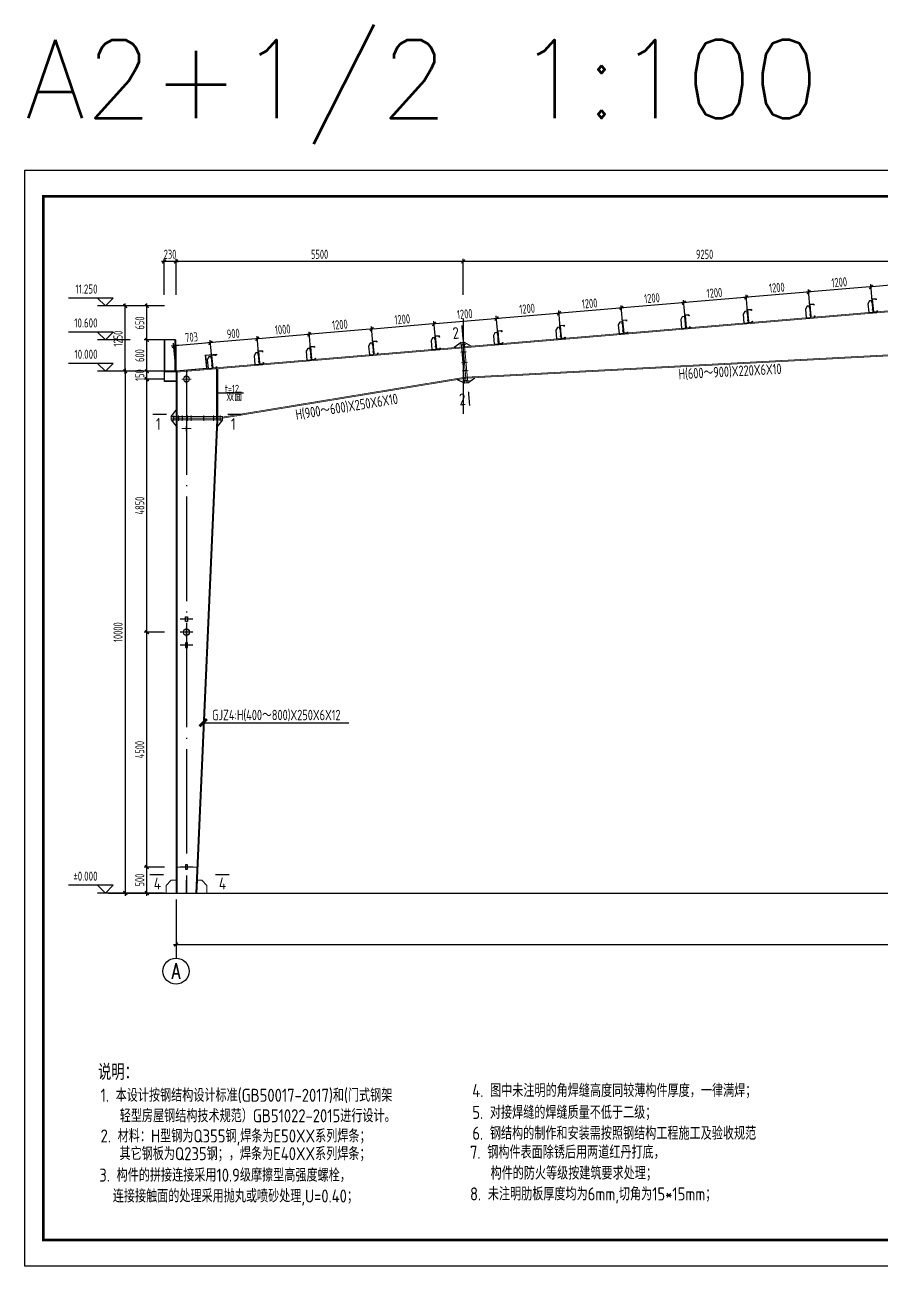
# Model space of a CAD drawing. Extents: x -3102990 to -851544, y -5293060 to -2540151.
# Drawn here: x -1037178 to -1004372, y -2672902 to -2625331 of the extents above; entities that cross this region are included whole.
import ezdxf
from ezdxf.enums import TextEntityAlignment as Align

# ---------------------------------------------------------------- set-up
doc = ezdxf.new("R2010")
doc.units = 0
doc.header["$LTSCALE"] = 1000
doc.header["$PDMODE"] = 1
doc.linetypes.add('DOTE', pattern=[2.42, 2, -0.2, 0.02, -0.2])
doc.layers.get('0').update_dxf_attribs({"linetype": 'CONTINUOUS'})
doc.layers.get('Defpoints').update_dxf_attribs({"linetype": 'CONTINUOUS'})
for name, color, linetype in [('10', 7, 'CONTINUOUS'), ('AXIS', 253, 'DOTE'), ('BEAM_CON', 4, 'CONTINUOUS'), ('COLU', 7, 'CONTINUOUS'), ('DIM', 3, 'CONTINUOUS'), ('NUM', 7, 'CONTINUOUS'), ('PUB_TITLE', 4, 'CONTINUOUS'), ('REIN', 1, 'CONTINUOUS'), ('TEXT', 7, 'CONTINUOUS'), ('THIN', 7, 'CONTINUOUS'), ('柱子', 3, 'CONTINUOUS'), ('檩托', 151, 'CONTINUOUS')]:
    doc.layers.add(name, color=color, linetype=linetype)
doc.layers.add('yichutu', color=7, linetype='CONTINUOUS', true_color=0xffffff, plot=False)
doc.styles.add('HZTXT', font='txt.shx', dxfattribs={"width": 0.7, "height": 300, "bigfont": 'hztxt.shx'})
doc.styles.add('SJQYTEXTSTYLE', font='GBXWXT.shx', dxfattribs={"bigfont": 'GBHZFS.shx'})
doc.styles.add('TSSD_Axis', font='Complex.shx', dxfattribs={"width": 0.7, "bigfont": 'hztxt.shx'})
doc.styles.add('TSSD_Dimension', font='tssdeng.shx', dxfattribs={"width": 0.7, "bigfont": 'Hztxt.shx'})
doc.styles.add('TSSD_Label', font='tssdeng.shx', dxfattribs={"width": 0.75, "bigfont": 'hztxt.shx'})
doc.styles.add('TSSD_Norm', font='Tssdeng.shx', dxfattribs={"width": 0.75, "bigfont": 'hztxt.shx'})
doc.styles.add('TSSD_Rein', font='Tssdeng.shx', dxfattribs={"width": 0.75, "bigfont": 'hztxt.shx'})
doc.dimstyles.new('SJQY_30_100', dxfattribs={"dimtxt": 350, "dimasz": 100, "dimexe": 250, "dimexo": 250, "dimgap": 100, "dimtad": 1, "dimdec": 0, "dimlfac": 0.3, "dimzin": 0, "dimdsep": 46, "dimtxsty": 'SJQYTEXTSTYLE', "dimblk": 'ARCHTICK', "dimcen": 0, "dimclrd": 256, "dimclre": 256, "dimclrt": 256, "dimadec": 0, "dimazin": 0, "dimtfac": 1, "dimtdec": 0, "dimtix": 1, "dimtmove": 2, "dimatfit": 1, "dimldrblk": 'ARCHTICK', "dimfxl": 1, "dimtvp": 1, "dimtolj": 1, "dimtzin": 0, "dimlwd": -1, "dimlwe": -1, "dimarcsym": 0})
doc.dimstyles.new('TSSD_50_100', dxfattribs={"dimtxt": 350, "dimasz": 100, "dimexe": 100, "dimexo": 250, "dimgap": 100, "dimtad": 1, "dimdec": 0, "dimlfac": 0.5, "dimzin": 0, "dimdsep": 46, "dimtxsty": 'TSSD_Dimension', "dimblk": 'ARCHTICK', "dimcen": 0, "dimdle": 100, "dimclrt": 7, "dimadec": 0, "dimazin": 0, "dimtfac": 1, "dimtdec": 0, "dimtix": 1, "dimtmove": 2, "dimatfit": 3, "dimfxl": 1, "dimtolj": 1, "dimtzin": 0, "dimarcsym": 0})

# ---------------------------------------------------------------- blocks, each defined once
blk = doc.blocks.new('_ArchTick')
at = {"color": 0, "const_width": 0.5}
blk.add_lwpolyline([(-0.71, -0.71), (0.71, 0.71)], dxfattribs=at)
blk = doc.blocks.new('*D774')
at = {"layer": 'Defpoints', "color": 0, "ltscale": 1.5}
for p in [(-1032501, -2657606), (-1031579, -2657606), (-1031579, -2658606)]:
    blk.add_point(p, dxfattribs=at)
at = {"layer": 'DIM', "color": 0, "lineweight": -2, "ltscale": 1.5}
for p, q in [((-1031829, -2657606), (-1032601, -2657606)), ((-1032501, -2658706), (-1032501, -2657506)), ((-1031829, -2658606), (-1032601, -2658606))]:
    blk.add_line(p, q, dxfattribs=at)
at = {"layer": 'DIM', "color": 0, "lineweight": -2, "ltscale": 1.5, "xscale": 100, "yscale": 100, "zscale": 100}
for p, rotation in [((-1032501, -2657606), 90), ((-1032501, -2658606), 270)]:
    blk.add_blockref('_ArchTick', p, dxfattribs=dict(at, rotation=rotation))
at = {"layer": 'DIM', "color": 7, "ltscale": 1.5, "insert": (-1032776, -2658106), "char_height": 350, "attachment_point": 5, "rotation": 90, "style": 'TSSD_Dimension'}
blk.add_mtext('\\A1;500', dxfattribs=at)
blk = doc.blocks.new('*D775')
at = {"layer": 'Defpoints', "color": 0, "ltscale": 1.5}
for p in [(-1032039, -2638606), (-1033333, -2658606), (-1032039, -2658606)]:
    blk.add_point(p, dxfattribs=at)
at = {"layer": 'DIM', "color": 0, "lineweight": -2, "ltscale": 1.5}
for p, q in [((-1032289, -2638606), (-1033433, -2638606)), ((-1033333, -2638506), (-1033333, -2658706)), ((-1032289, -2658606), (-1033433, -2658606))]:
    blk.add_line(p, q, dxfattribs=at)
at = {"layer": 'DIM', "color": 0, "lineweight": -2, "ltscale": 1.5, "xscale": 100, "yscale": 100, "zscale": 100}
for p, rotation in [((-1033333, -2638606), 90), ((-1033333, -2658606), 270)]:
    blk.add_blockref('_ArchTick', p, dxfattribs=dict(at, rotation=rotation))
at = {"layer": 'DIM', "color": 7, "ltscale": 1.5, "insert": (-1033608, -2648606), "char_height": 350, "attachment_point": 5, "rotation": 90, "style": 'TSSD_Dimension'}
blk.add_mtext('\\A1;10000', dxfattribs=at)
blk = doc.blocks.new('*D776')
at = {"layer": 'Defpoints', "color": 0, "ltscale": 1.5}
for p in [(-1031386, -2658606), (-972386, -2658606), (-972386, -2660576)]:
    blk.add_point(p, dxfattribs=at)
at = {"layer": 'DIM', "color": 0, "lineweight": -2, "ltscale": 1.5}
for p, q in [((-1031386, -2658856), (-1031386, -2660676)), ((-972386, -2658856), (-972386, -2660676)), ((-1031486, -2660576), (-972286, -2660576))]:
    blk.add_line(p, q, dxfattribs=at)
at = {"layer": 'DIM', "color": 0, "lineweight": -2, "ltscale": 1.5, "xscale": 100, "yscale": 100, "zscale": 100, "rotation": 180}
blk.add_blockref('_ArchTick', (-1031386, -2660576), dxfattribs=at)
at = {"layer": 'DIM', "color": 0, "lineweight": -2, "ltscale": 1.5, "xscale": 100, "yscale": 100, "zscale": 100}
blk.add_blockref('_ArchTick', (-972386, -2660576), dxfattribs=at)
at = {"layer": 'DIM', "color": 7, "ltscale": 1.5, "insert": (-1001886, -2660301), "char_height": 350, "attachment_point": 5, "style": 'TSSD_Dimension'}
blk.add_mtext('\\A1;29500', dxfattribs=at)
blk = doc.blocks.new('A$C28752233')
at = {"layer": '檩托'}
for p, q in [((-151, 23), (-219, -78)), ((-60, 23), (-151, 23)), ((-60, 83), (-60, 23)), ((-46, 83), (-60, 83)), ((-60, 23), (-60, -417)), ((-46, 83), (111, 83)), ((-46, -417), (-46, 83)), ((-46, -417), (-46, 83)), ((-40, 78), (-40, -411)), ((106, 78), (-40, 78)), ((106, 38), (106, 78)), ((111, 38), (106, 38)), ((111, 83), (111, 38)), ((-219, -78), (-219, -417)), ((-219, -417), (-46, -417)), ((-87, -18), (-12, -18)), ((-87, -316), (-12, -316)), ((111, -417), (-46, -417)), ((-40, -411), (106, -411)), ((106, -372), (111, -372)), ((106, -411), (106, -372)), ((111, -372), (111, -417))]:
    blk.add_line(p, q, dxfattribs=at)
at = {"layer": '檩托', "const_width": 20, "elevation": 793}
blk.add_lwpolyline([(-60, -18), (-40, -18)], dxfattribs=at)
at = {"layer": '檩托', "const_width": 20}
blk.add_lwpolyline([(-60, -316), (-40, -316)], dxfattribs=at)
blk = doc.blocks.new('*D778')
at = {"layer": 'Defpoints', "color": 0, "ltscale": 1.5}
for p in [(-1004759, -2635371), (-1004676, -2636342), (-1002285, -2636139)]:
    blk.add_point(p, dxfattribs=at)
at = {"layer": 'DIM', "color": 0, "lineweight": -2, "ltscale": 1.5}
for p, q in [((-1002268, -2635160), (-1004858, -2635380)), ((-1004698, -2636093), (-1004767, -2635271)), ((-1002306, -2635890), (-1002376, -2635069))]:
    blk.add_line(p, q, dxfattribs=at)
at = {"layer": 'DIM', "color": 0, "lineweight": -2, "ltscale": 1.5, "xscale": 100, "yscale": 100, "zscale": 100}
for p, rotation in [((-1004759, -2635371), 184.8440003751315), ((-1002367, -2635168), 4.844000375131525)]:
    blk.add_blockref('_ArchTick', p, dxfattribs=dict(at, rotation=rotation))
at = {"layer": 'DIM', "color": 7, "ltscale": 1.5, "insert": (-1003586, -2634996), "char_height": 350, "attachment_point": 5, "rotation": 4.844, "style": 'TSSD_Dimension'}
blk.add_mtext('\\A1;1200', dxfattribs=at)
blk = doc.blocks.new('*D779')
at = {"layer": 'Defpoints', "color": 0, "ltscale": 1.5}
for p in [(-1007150, -2635574), (-1004676, -2636342), (-1007068, -2636545)]:
    blk.add_point(p, dxfattribs=at)
at = {"layer": 'DIM', "color": 0, "lineweight": -2, "ltscale": 1.5}
for p, q in [((-1004659, -2635363), (-1007250, -2635582)), ((-1004698, -2636093), (-1004767, -2635271)), ((-1007089, -2636296), (-1007159, -2635474))]:
    blk.add_line(p, q, dxfattribs=at)
at = {"layer": 'DIM', "color": 0, "lineweight": -2, "ltscale": 1.5, "xscale": 100, "yscale": 100, "zscale": 100}
for p, rotation in [((-1004759, -2635371), 4.844000375131525), ((-1007150, -2635574), 184.8440003751315)]:
    blk.add_blockref('_ArchTick', p, dxfattribs=dict(at, rotation=rotation))
at = {"layer": 'DIM', "color": 7, "ltscale": 1.5, "insert": (-1005978, -2635198), "char_height": 350, "attachment_point": 5, "rotation": 4.844, "style": 'TSSD_Dimension'}
blk.add_mtext('\\A1;1200', dxfattribs=at)
blk = doc.blocks.new('*D780')
at = {"layer": 'Defpoints', "color": 0, "ltscale": 1.5}
for p in [(-1009542, -2635776), (-1009459, -2636747), (-1007068, -2636545)]:
    blk.add_point(p, dxfattribs=at)
at = {"layer": 'DIM', "color": 0, "lineweight": -2, "ltscale": 1.5}
for p, q in [((-1007050, -2635565), (-1009641, -2635785)), ((-1009480, -2636498), (-1009550, -2635677)), ((-1007089, -2636296), (-1007159, -2635474))]:
    blk.add_line(p, q, dxfattribs=at)
at = {"layer": 'DIM', "color": 0, "lineweight": -2, "ltscale": 1.5, "xscale": 100, "yscale": 100, "zscale": 100}
for p, rotation in [((-1009542, -2635776), 184.8440003751315), ((-1007150, -2635574), 4.844000375131525)]:
    blk.add_blockref('_ArchTick', p, dxfattribs=dict(at, rotation=rotation))
at = {"layer": 'DIM', "color": 7, "ltscale": 1.5, "insert": (-1008369, -2635401), "char_height": 350, "attachment_point": 5, "rotation": 4.844, "style": 'TSSD_Dimension'}
blk.add_mtext('\\A1;1200', dxfattribs=at)
blk = doc.blocks.new('*D781')
at = {"layer": 'Defpoints', "color": 0, "ltscale": 1.5}
for p in [(-1011933, -2635979), (-1009459, -2636747), (-1011851, -2636950)]:
    blk.add_point(p, dxfattribs=at)
at = {"layer": 'DIM', "color": 0, "lineweight": -2, "ltscale": 1.5}
for p, q in [((-1009442, -2635768), (-1012033, -2635988)), ((-1011872, -2636701), (-1011941, -2635879)), ((-1009480, -2636498), (-1009550, -2635677))]:
    blk.add_line(p, q, dxfattribs=at)
at = {"layer": 'DIM', "color": 0, "lineweight": -2, "ltscale": 1.5, "xscale": 100, "yscale": 100, "zscale": 100}
for p, rotation in [((-1011933, -2635979), 184.8440003751315), ((-1009542, -2635776), 4.844000375131525)]:
    blk.add_blockref('_ArchTick', p, dxfattribs=dict(at, rotation=rotation))
at = {"layer": 'DIM', "color": 7, "ltscale": 1.5, "insert": (-1010760, -2635604), "char_height": 350, "attachment_point": 5, "rotation": 4.844, "style": 'TSSD_Dimension'}
blk.add_mtext('\\A1;1200', dxfattribs=at)
blk = doc.blocks.new('*D782')
at = {"layer": 'Defpoints', "color": 0, "ltscale": 1.5}
for p in [(-1014324, -2636182), (-1014242, -2637153), (-1011851, -2636950)]:
    blk.add_point(p, dxfattribs=at)
at = {"layer": 'DIM', "color": 0, "lineweight": -2, "ltscale": 1.5}
for p, q in [((-1011872, -2636701), (-1011941, -2635879)), ((-1011833, -2635971), (-1014424, -2636190)), ((-1014263, -2636904), (-1014333, -2636082))]:
    blk.add_line(p, q, dxfattribs=at)
at = {"layer": 'DIM', "color": 0, "lineweight": -2, "ltscale": 1.5, "xscale": 100, "yscale": 100, "zscale": 100}
for p, rotation in [((-1011933, -2635979), 4.844000375131525), ((-1014324, -2636182), 184.8440003751315)]:
    blk.add_blockref('_ArchTick', p, dxfattribs=dict(at, rotation=rotation))
at = {"layer": 'DIM', "color": 7, "ltscale": 1.5, "insert": (-1013152, -2635806), "char_height": 350, "attachment_point": 5, "rotation": 4.844, "style": 'TSSD_Dimension'}
blk.add_mtext('\\A1;1200', dxfattribs=at)
blk = doc.blocks.new('*D783')
at = {"layer": 'Defpoints', "color": 0, "ltscale": 1.5}
for p in [(-1016716, -2636384), (-1016634, -2637355), (-1014242, -2637153)]:
    blk.add_point(p, dxfattribs=at)
at = {"layer": 'DIM', "color": 0, "lineweight": -2, "ltscale": 1.5}
for p, q in [((-1014225, -2636173), (-1016815, -2636393)), ((-1016655, -2637106), (-1016724, -2636285)), ((-1014263, -2636904), (-1014333, -2636082))]:
    blk.add_line(p, q, dxfattribs=at)
at = {"layer": 'DIM', "color": 0, "lineweight": -2, "ltscale": 1.5, "xscale": 100, "yscale": 100, "zscale": 100}
for p, rotation in [((-1016716, -2636384), 184.8440003751315), ((-1014324, -2636182), 4.844000375131525)]:
    blk.add_blockref('_ArchTick', p, dxfattribs=dict(at, rotation=rotation))
at = {"layer": 'DIM', "color": 7, "ltscale": 1.5, "insert": (-1015543, -2636009), "char_height": 350, "attachment_point": 5, "rotation": 4.844, "style": 'TSSD_Dimension'}
blk.add_mtext('\\A1;1200', dxfattribs=at)
blk = doc.blocks.new('*D784')
at = {"layer": 'Defpoints', "color": 0, "ltscale": 1.5}
for p in [(-1019107, -2636587), (-1016634, -2637355), (-1019025, -2637558)]:
    blk.add_point(p, dxfattribs=at)
at = {"layer": 'DIM', "color": 0, "lineweight": -2, "ltscale": 1.5}
for p, q in [((-1016616, -2636376), (-1019207, -2636596)), ((-1016655, -2637106), (-1016724, -2636285)), ((-1019046, -2637309), (-1019116, -2636487))]:
    blk.add_line(p, q, dxfattribs=at)
at = {"layer": 'DIM', "color": 0, "lineweight": -2, "ltscale": 1.5, "xscale": 100, "yscale": 100, "zscale": 100}
for p, rotation in [((-1016716, -2636384), 4.844000375131525), ((-1019107, -2636587), 184.8440003751315)]:
    blk.add_blockref('_ArchTick', p, dxfattribs=dict(at, rotation=rotation))
at = {"layer": 'DIM', "color": 7, "ltscale": 1.5, "insert": (-1017935, -2636212), "char_height": 350, "attachment_point": 5, "rotation": 4.844, "style": 'TSSD_Dimension'}
blk.add_mtext('\\A1;1200', dxfattribs=at)
blk = doc.blocks.new('*D785')
at = {"layer": 'Defpoints', "color": 0, "ltscale": 1.5}
for p in [(-1021499, -2636790), (-1021416, -2637761), (-1019025, -2637558)]:
    blk.add_point(p, dxfattribs=at)
at = {"layer": 'DIM', "color": 0, "lineweight": -2, "ltscale": 1.5}
for p, q in [((-1019008, -2636579), (-1021598, -2636798)), ((-1021438, -2637512), (-1021507, -2636690)), ((-1019046, -2637309), (-1019116, -2636487))]:
    blk.add_line(p, q, dxfattribs=at)
at = {"layer": 'DIM', "color": 0, "lineweight": -2, "ltscale": 1.5, "xscale": 100, "yscale": 100, "zscale": 100}
for p, rotation in [((-1021499, -2636790), 184.8440003751315), ((-1019107, -2636587), 4.844000375131525)]:
    blk.add_blockref('_ArchTick', p, dxfattribs=dict(at, rotation=rotation))
at = {"layer": 'DIM', "color": 7, "ltscale": 1.5, "insert": (-1020326, -2636414), "char_height": 350, "attachment_point": 5, "rotation": 4.844, "style": 'TSSD_Dimension'}
blk.add_mtext('\\A1;1200', dxfattribs=at)
blk = doc.blocks.new('*D786')
at = {"layer": 'Defpoints', "color": 0, "ltscale": 1.5}
for p in [(-1023890, -2636992), (-1021416, -2637761), (-1023808, -2637963)]:
    blk.add_point(p, dxfattribs=at)
at = {"layer": 'DIM', "color": 0, "lineweight": -2, "ltscale": 1.5}
for p, q in [((-1021399, -2636781), (-1023990, -2637001)), ((-1021438, -2637512), (-1021507, -2636690)), ((-1023829, -2637714), (-1023899, -2636893))]:
    blk.add_line(p, q, dxfattribs=at)
at = {"layer": 'DIM', "color": 0, "lineweight": -2, "ltscale": 1.5, "xscale": 100, "yscale": 100, "zscale": 100}
for p, rotation in [((-1021499, -2636790), 4.844000375131525), ((-1023890, -2636992), 184.8440003751315)]:
    blk.add_blockref('_ArchTick', p, dxfattribs=dict(at, rotation=rotation))
at = {"layer": 'DIM', "color": 7, "ltscale": 1.5, "insert": (-1022718, -2636617), "char_height": 350, "attachment_point": 5, "rotation": 4.844, "style": 'TSSD_Dimension'}
blk.add_mtext('\\A1;1200', dxfattribs=at)
blk = doc.blocks.new('*D787')
at = {"layer": 'Defpoints', "color": 0, "ltscale": 1.5}
for p in [(-1026282, -2637195), (-1026199, -2638166), (-1023808, -2637963)]:
    blk.add_point(p, dxfattribs=at)
at = {"layer": 'DIM', "color": 0, "lineweight": -2, "ltscale": 1.5}
for p, q in [((-1023790, -2636984), (-1026381, -2637204)), ((-1026220, -2637917), (-1026290, -2637095)), ((-1023829, -2637714), (-1023899, -2636893))]:
    blk.add_line(p, q, dxfattribs=at)
at = {"layer": 'DIM', "color": 0, "lineweight": -2, "ltscale": 1.5, "xscale": 100, "yscale": 100, "zscale": 100}
for p, rotation in [((-1026282, -2637195), 184.8440003751315), ((-1023890, -2636992), 4.844000375131525)]:
    blk.add_blockref('_ArchTick', p, dxfattribs=dict(at, rotation=rotation))
at = {"layer": 'DIM', "color": 7, "ltscale": 1.5, "insert": (-1025109, -2636820), "char_height": 350, "attachment_point": 5, "rotation": 4.844, "style": 'TSSD_Dimension'}
blk.add_mtext('\\A1;1200', dxfattribs=at)
blk = doc.blocks.new('*D788')
at = {"layer": 'Defpoints', "color": 0, "ltscale": 1.5}
for p in [(-1020386, -2634399), (-1020386, -2635926), (-1001886, -2635926)]:
    blk.add_point(p, dxfattribs=at)
at = {"layer": 'DIM', "color": 0, "lineweight": -2, "ltscale": 1.5}
for p, q in [((-1001786, -2634399), (-1020486, -2634399)), ((-1020386, -2635676), (-1020386, -2634299)), ((-1001886, -2635676), (-1001886, -2634299))]:
    blk.add_line(p, q, dxfattribs=at)
at = {"layer": 'DIM', "color": 0, "lineweight": -2, "ltscale": 1.5, "xscale": 100, "yscale": 100, "zscale": 100, "rotation": 180}
blk.add_blockref('_ArchTick', (-1020386, -2634399), dxfattribs=at)
at = {"layer": 'DIM', "color": 0, "lineweight": -2, "ltscale": 1.5, "xscale": 100, "yscale": 100, "zscale": 100}
blk.add_blockref('_ArchTick', (-1001886, -2634399), dxfattribs=at)
at = {"layer": 'DIM', "color": 7, "ltscale": 1.5, "insert": (-1011136, -2634124), "char_height": 350, "attachment_point": 5, "style": 'TSSD_Dimension'}
blk.add_mtext('\\A1;9250', dxfattribs=at)
blk = doc.blocks.new('*D789')
at = {"layer": 'Defpoints', "color": 0, "ltscale": 1.5}
for p in [(-1031386, -2634399), (-1031386, -2635926), (-1020386, -2635926)]:
    blk.add_point(p, dxfattribs=at)
at = {"layer": 'DIM', "color": 0, "lineweight": -2, "ltscale": 1.5}
for p, q in [((-1020286, -2634399), (-1031486, -2634399)), ((-1031386, -2635676), (-1031386, -2634299)), ((-1020386, -2635676), (-1020386, -2634299))]:
    blk.add_line(p, q, dxfattribs=at)
at = {"layer": 'DIM', "color": 0, "lineweight": -2, "ltscale": 1.5, "xscale": 100, "yscale": 100, "zscale": 100, "rotation": 180}
blk.add_blockref('_ArchTick', (-1031386, -2634399), dxfattribs=at)
at = {"layer": 'DIM', "color": 0, "lineweight": -2, "ltscale": 1.5, "xscale": 100, "yscale": 100, "zscale": 100}
blk.add_blockref('_ArchTick', (-1020386, -2634399), dxfattribs=at)
at = {"layer": 'DIM', "color": 7, "ltscale": 1.5, "insert": (-1025886, -2634124), "char_height": 350, "attachment_point": 5, "style": 'TSSD_Dimension'}
blk.add_mtext('\\A1;5500', dxfattribs=at)
blk = doc.blocks.new('*D790')
at = {"layer": 'Defpoints', "color": 0, "ltscale": 1.5}
for p in [(-1031846, -2634399), (-1031846, -2635926), (-1031386, -2635926)]:
    blk.add_point(p, dxfattribs=at)
at = {"layer": 'DIM', "color": 0, "lineweight": -2, "ltscale": 1.5}
for p, q in [((-1031846, -2634399), (-1031946, -2634399)), ((-1031846, -2635676), (-1031846, -2634299)), ((-1031386, -2634399), (-1031846, -2634399)), ((-1031386, -2635676), (-1031386, -2634299)), ((-1031386, -2634399), (-1031286, -2634399))]:
    blk.add_line(p, q, dxfattribs=at)
at = {"layer": 'DIM', "color": 0, "lineweight": -2, "ltscale": 1.5, "xscale": 100, "yscale": 100, "zscale": 100}
blk.add_blockref('_ArchTick', (-1031846, -2634399), dxfattribs=at)
at = {"layer": 'DIM', "color": 0, "lineweight": -2, "ltscale": 1.5, "xscale": 100, "yscale": 100, "zscale": 100, "rotation": 180}
blk.add_blockref('_ArchTick', (-1031386, -2634399), dxfattribs=at)
at = {"layer": 'DIM', "color": 7, "ltscale": 1.5, "insert": (-1031616, -2634124), "char_height": 350, "attachment_point": 5, "style": 'TSSD_Dimension'}
blk.add_mtext('\\A1;230', dxfattribs=at)
blk = doc.blocks.new('*D791')
at = {"layer": 'Defpoints', "color": 0, "ltscale": 1.5}
for p in [(-1028274, -2637364), (-1026199, -2638166), (-1028192, -2638335)]:
    blk.add_point(p, dxfattribs=at)
at = {"layer": 'DIM', "color": 0, "lineweight": -2, "ltscale": 1.5}
for p, q in [((-1026182, -2637187), (-1028374, -2637372)), ((-1028213, -2638086), (-1028283, -2637264)), ((-1026220, -2637917), (-1026290, -2637095))]:
    blk.add_line(p, q, dxfattribs=at)
at = {"layer": 'DIM', "color": 0, "lineweight": -2, "ltscale": 1.5, "xscale": 100, "yscale": 100, "zscale": 100}
for p, rotation in [((-1028274, -2637364), 184.8440003750839), ((-1026282, -2637195), 4.844000375083803)]:
    blk.add_blockref('_ArchTick', p, dxfattribs=dict(at, rotation=rotation))
at = {"layer": 'DIM', "color": 7, "ltscale": 1.5, "insert": (-1027301, -2637005), "char_height": 350, "attachment_point": 5, "rotation": 4.844, "style": 'TSSD_Dimension'}
blk.add_mtext('\\A1;1000', dxfattribs=at)
blk = doc.blocks.new('*D792')
at = {"layer": 'Defpoints', "color": 0, "ltscale": 1.5}
for p in [(-1030068, -2637516), (-1029986, -2638487), (-1028192, -2638335)]:
    blk.add_point(p, dxfattribs=at)
at = {"layer": 'DIM', "color": 0, "lineweight": -2, "ltscale": 1.5}
for p, q in [((-1028175, -2637356), (-1030168, -2637524)), ((-1028213, -2638086), (-1028283, -2637264)), ((-1030007, -2638238), (-1030076, -2637416))]:
    blk.add_line(p, q, dxfattribs=at)
at = {"layer": 'DIM', "color": 0, "lineweight": -2, "ltscale": 1.5, "xscale": 100, "yscale": 100, "zscale": 100}
for p, rotation in [((-1028274, -2637364), 4.844000375131525), ((-1030068, -2637516), 184.8440003751315)]:
    blk.add_blockref('_ArchTick', p, dxfattribs=dict(at, rotation=rotation))
at = {"layer": 'DIM', "color": 7, "ltscale": 1.5, "insert": (-1029194, -2637166), "char_height": 350, "attachment_point": 5, "rotation": 4.844, "style": 'TSSD_Dimension'}
blk.add_mtext('\\A1;900', dxfattribs=at)
blk = doc.blocks.new('*D793')
at = {"layer": 'Defpoints', "color": 0, "ltscale": 1.5}
for p in [(-1031469, -2637635), (-1031386, -2638606), (-1029986, -2638487)]:
    blk.add_point(p, dxfattribs=at)
at = {"layer": 'DIM', "color": 0, "lineweight": -2, "ltscale": 1.5}
for p, q in [((-1029968, -2637508), (-1031568, -2637643)), ((-1031408, -2638357), (-1031477, -2637535)), ((-1030007, -2638238), (-1030076, -2637416))]:
    blk.add_line(p, q, dxfattribs=at)
at = {"layer": 'DIM', "color": 0, "lineweight": -2, "ltscale": 1.5, "xscale": 100, "yscale": 100, "zscale": 100}
for p, rotation in [((-1031469, -2637635), 184.8440003751315), ((-1030068, -2637516), 4.844000375131525)]:
    blk.add_blockref('_ArchTick', p, dxfattribs=dict(at, rotation=rotation))
at = {"layer": 'DIM', "color": 7, "ltscale": 1.5, "insert": (-1030792, -2637301), "char_height": 350, "attachment_point": 5, "rotation": 4.844, "style": 'TSSD_Dimension'}
blk.add_mtext('\\A1;703', dxfattribs=at)
blk = doc.blocks.new('*D794')
at = {"layer": 'Defpoints', "color": 0, "ltscale": 1.5}
for p in [(-1032501, -2648606), (-1031579, -2648606), (-1031579, -2657606)]:
    blk.add_point(p, dxfattribs=at)
at = {"layer": 'DIM', "color": 0, "lineweight": -2, "ltscale": 1.5}
for p, q in [((-1031829, -2648606), (-1032601, -2648606)), ((-1032501, -2657706), (-1032501, -2648506)), ((-1031829, -2657606), (-1032601, -2657606))]:
    blk.add_line(p, q, dxfattribs=at)
at = {"layer": 'DIM', "color": 0, "lineweight": -2, "ltscale": 1.5, "xscale": 100, "yscale": 100, "zscale": 100}
for p, rotation in [((-1032501, -2648606), 90), ((-1032501, -2657606), 270)]:
    blk.add_blockref('_ArchTick', p, dxfattribs=dict(at, rotation=rotation))
at = {"layer": 'DIM', "color": 7, "ltscale": 1.5, "insert": (-1032776, -2653106), "char_height": 350, "attachment_point": 5, "rotation": 90, "style": 'TSSD_Dimension'}
blk.add_mtext('\\A1;4500', dxfattribs=at)
blk = doc.blocks.new('*D795')
at = {"layer": 'Defpoints', "color": 0, "ltscale": 1.5}
for p in [(-1032501, -2638906), (-1031579, -2638906), (-1031579, -2648606)]:
    blk.add_point(p, dxfattribs=at)
at = {"layer": 'DIM', "color": 0, "lineweight": -2, "ltscale": 1.5}
for p, q in [((-1031829, -2638906), (-1032601, -2638906)), ((-1032501, -2648706), (-1032501, -2638806)), ((-1031829, -2648606), (-1032601, -2648606))]:
    blk.add_line(p, q, dxfattribs=at)
at = {"layer": 'DIM', "color": 0, "lineweight": -2, "ltscale": 1.5, "xscale": 100, "yscale": 100, "zscale": 100}
for p, rotation in [((-1032501, -2638906), 90), ((-1032501, -2648606), 270)]:
    blk.add_blockref('_ArchTick', p, dxfattribs=dict(at, rotation=rotation))
at = {"layer": 'DIM', "color": 7, "ltscale": 1.5, "insert": (-1032776, -2643756), "char_height": 350, "attachment_point": 5, "rotation": 90, "style": 'TSSD_Dimension'}
blk.add_mtext('\\A1;4850', dxfattribs=at)
blk = doc.blocks.new('*D796')
at = {"layer": 'Defpoints', "color": 0, "ltscale": 1.5}
for p in [(-1032501, -2638606), (-1031579, -2638606), (-1031579, -2638906)]:
    blk.add_point(p, dxfattribs=at)
at = {"layer": 'DIM', "color": 0, "lineweight": -2, "ltscale": 1.5}
for p, q in [((-1031829, -2638606), (-1032601, -2638606)), ((-1032501, -2638606), (-1032501, -2638506)), ((-1032501, -2638906), (-1032501, -2638606)), ((-1031829, -2638906), (-1032601, -2638906)), ((-1032501, -2638906), (-1032501, -2639006))]:
    blk.add_line(p, q, dxfattribs=at)
at = {"layer": 'DIM', "color": 0, "lineweight": -2, "ltscale": 1.5, "xscale": 100, "yscale": 100, "zscale": 100}
for p, rotation in [((-1032501, -2638606), 270), ((-1032501, -2638906), 90)]:
    blk.add_blockref('_ArchTick', p, dxfattribs=dict(at, rotation=rotation))
at = {"layer": 'DIM', "color": 7, "ltscale": 1.5, "insert": (-1032776, -2638756), "char_height": 350, "attachment_point": 5, "rotation": 90, "style": 'TSSD_Dimension'}
blk.add_mtext('\\A1;150', dxfattribs=at)
blk = doc.blocks.new('*D797')
at = {"layer": 'Defpoints', "color": 0, "ltscale": 1.5}
for p in [(-1032501, -2637406), (-1031579, -2637406), (-1031579, -2638606)]:
    blk.add_point(p, dxfattribs=at)
at = {"layer": 'DIM', "color": 0, "lineweight": -2, "ltscale": 1.5}
for p, q in [((-1032501, -2638706), (-1032501, -2637306)), ((-1031829, -2637406), (-1032601, -2637406)), ((-1031829, -2638606), (-1032601, -2638606))]:
    blk.add_line(p, q, dxfattribs=at)
at = {"layer": 'DIM', "color": 0, "lineweight": -2, "ltscale": 1.5, "xscale": 100, "yscale": 100, "zscale": 100}
for p, rotation in [((-1032501, -2637406), 90), ((-1032501, -2638606), 270)]:
    blk.add_blockref('_ArchTick', p, dxfattribs=dict(at, rotation=rotation))
at = {"layer": 'DIM', "color": 7, "ltscale": 1.5, "insert": (-1032776, -2638006), "char_height": 350, "attachment_point": 5, "rotation": 90, "style": 'TSSD_Dimension'}
blk.add_mtext('\\A1;600', dxfattribs=at)
blk = doc.blocks.new('*D798')
at = {"layer": 'Defpoints', "color": 0, "ltscale": 1.5}
for p in [(-1032501, -2636106), (-1031579, -2636106), (-1031579, -2637406)]:
    blk.add_point(p, dxfattribs=at)
at = {"layer": 'DIM', "color": 0, "lineweight": -2, "ltscale": 1.5}
for p, q in [((-1031829, -2636106), (-1032601, -2636106)), ((-1032501, -2637506), (-1032501, -2636006)), ((-1031829, -2637406), (-1032601, -2637406))]:
    blk.add_line(p, q, dxfattribs=at)
at = {"layer": 'DIM', "color": 0, "lineweight": -2, "ltscale": 1.5, "xscale": 100, "yscale": 100, "zscale": 100}
for p, rotation in [((-1032501, -2636106), 90), ((-1032501, -2637406), 270)]:
    blk.add_blockref('_ArchTick', p, dxfattribs=dict(at, rotation=rotation))
at = {"layer": 'DIM', "color": 7, "ltscale": 1.5, "insert": (-1032776, -2636756), "char_height": 350, "attachment_point": 5, "rotation": 90, "style": 'TSSD_Dimension'}
blk.add_mtext('\\A1;650', dxfattribs=at)
blk = doc.blocks.new('*D799')
at = {"layer": 'Defpoints', "color": 0, "ltscale": 1.5}
for p in [(-1033333, -2636106), (-1032039, -2636106), (-1032039, -2638606)]:
    blk.add_point(p, dxfattribs=at)
at = {"layer": 'DIM', "color": 0, "lineweight": -2, "ltscale": 1.5}
for p, q in [((-1032289, -2636106), (-1033433, -2636106)), ((-1033333, -2638706), (-1033333, -2636006)), ((-1032289, -2638606), (-1033433, -2638606))]:
    blk.add_line(p, q, dxfattribs=at)
at = {"layer": 'DIM', "color": 0, "lineweight": -2, "ltscale": 1.5, "xscale": 100, "yscale": 100, "zscale": 100}
for p, rotation in [((-1033333, -2636106), 90), ((-1033333, -2638606), 270)]:
    blk.add_blockref('_ArchTick', p, dxfattribs=dict(at, rotation=rotation))
at = {"layer": 'DIM', "color": 7, "ltscale": 1.5, "insert": (-1033608, -2637356), "char_height": 350, "attachment_point": 5, "rotation": 90, "style": 'TSSD_Dimension'}
blk.add_mtext('\\A1;1250', dxfattribs=at)
blk = doc.blocks.new('ts_axno')
at = {"color": 0, "linetype": 'ByBlock', "lineweight": -2}
blk.add_circle((0, 0), 0.5, dxfattribs=at)
at = {"color": 0, "linetype": 'ByBlock', "lineweight": -2, "style": 'TSSD_Axis', "width": 0.7}
blk.add_attdef('A', text='', height=0.6, dxfattribs=at).set_placement((0, 0), align=Align.MIDDLE_CENTER)
blk = doc.blocks.new('A$C18BE6784')
at = {"layer": 'PUB_TITLE'}
blk.add_lwpolyline([(0, 0), (0, 42000), (89100, 42000), (89100, 0)], close=True, dxfattribs=at)
at = {"layer": 'PUB_TITLE', "const_width": 100}
blk.add_lwpolyline([(88100, 1000), (88100, 41000), (713, 41000), (713, 1000), (88100, 1000)], dxfattribs=at)
blk = doc.blocks.new('yct-891-420-89100-42000-100-2004.0')
at = {"layer": 'yichutu', "color": 7, "true_color": 0xffffff}
blk.add_lwpolyline([(0, 0), (0, 42000), (89100, 42000), (89100, 0)], close=True, dxfattribs=at)
at = {"layer": 'yichutu', "color": 7, "true_color": 0xffffff, "style": 'HZTXT'}
blk.add_text('A2+1/2 1:100', height=3000, dxfattribs=at).set_placement((0, 44000))

msp = doc.modelspace()

# ---------------------------------------------------------------- linework, layer by layer
at = {"color": 4, "lineweight": 5, "ltscale": 1.5, "elevation": -2}
msp.add_lwpolyline([(-1030996.41, -2638745.71), (-1030976.41, -2638745.71), (-1030976.41, -2639065.71), (-1030996.41, -2639065.71)], close=True, dxfattribs=at)
for points in [[(-1031100.41, -2638905.71, 1), (-1030872.41, -2638905.71, 1)], [(-1031094.41, -2638905.71, 1), (-1030878.41, -2638905.71, 1)]]:
    msp.add_lwpolyline(points, format="xyb", close=True, dxfattribs=at)
at = {"color": 4, "lineweight": 5, "ltscale": 1.5}
for points in [[(-1030996.41, -2640705.71), (-1030976.41, -2640705.71), (-1030976.41, -2640905.71), (-1030996.41, -2640905.71)], [(-1030994.91, -2648435.71), (-1030977.91, -2648435.71), (-1030977.91, -2648775.71), (-1030994.91, -2648775.71)]]:
    msp.add_lwpolyline(points, close=True, dxfattribs=at)
for points in [[(-1031108.81, -2648605.71, 1), (-1030864.01, -2648605.71, 1)], [(-1031103.71, -2648605.71, 1), (-1030869.11, -2648605.71, 1)]]:
    msp.add_lwpolyline(points, format="xyb", close=True, dxfattribs=at)
at = {"layer": '10', "color": 6, "const_width": 50}
for points in [[(-1020435.3, -2636847.37), (-1020389.7, -2637385.44)], [(-1020182.34, -2639389.57), (-1020136.74, -2639927.64)], [(-1032284.85, -2640259.39), (-1031744.85, -2640259.39)], [(-1029407.83, -2640259.39), (-1028867.83, -2640259.39)]]:
    msp.add_lwpolyline(points, dxfattribs=at)
at = {"layer": '10', "color": 6, "const_width": 50, "elevation": -972.2}
for points in [[(-1031861.35, -2657903.67), (-1032401.35, -2657903.67)], [(-1029886.42, -2657903.67), (-1029346.42, -2657903.67)]]:
    msp.add_lwpolyline(points, dxfattribs=at)
at = {"layer": 'AXIS', "ltscale": 2}
for p, q in [((-1020386.41, -2636606.5), (-1020386.41, -2640239.5)), ((-1030986.41, -2638571.81), (-1030986.41, -2658605.71))]:
    msp.add_line(p, q, dxfattribs=at)
at = {"layer": 'AXIS', "lineweight": 5, "ltscale": 0.5}
for p, q in [((-1030806.9, -2638905.71, -2), (-1031165.91, -2638905.71, -2)), ((-1030806.9, -2640805.71), (-1031165.91, -2640805.71))]:
    msp.add_line(p, q, dxfattribs=at)
at = {"layer": 'AXIS', "linetype": 'DOTE'}
for p, q in [((-1030742.41, -2648105.71), (-1031230.41, -2648105.71)), ((-1030742.41, -2648605.71), (-1031230.41, -2648605.71)), ((-1030742.41, -2649105.71), (-1031230.41, -2649105.71)), ((-1030742.41, -2657605.71), (-1031230.41, -2657605.71))]:
    msp.add_line(p, q, dxfattribs=at)
at = {"layer": 'AXIS', "lineweight": 5, "ltscale": 1.5}
msp.add_line((-1030576.41, -2657605.71), (-1031396.41, -2657605.71), dxfattribs=at)
at = {"layer": 'BEAM_CON', "lineweight": 5, "ltscale": 1.5}
for p, q in [((-1031576.41, -2658105.71), (-1031766.41, -2658308.49)), ((-1030396.41, -2658105.71), (-1030206.41, -2658308.49))]:
    msp.add_line(p, q, dxfattribs=at)
for points in [[(-1029825.99, -2637971.68), (-1029825.99, -2637951.59), (-1030266.3, -2637991.06), (-1030224.84, -2638487.09), (-1031386.41, -2638585.71), (-1031386.41, -2638585.71), (-1031386.41, -2637625.71), (-1031286.41, -2637625.71), (-1031286.41, -2637605.71), (-1031406.41, -2637605.71), (-1031406.41, -2638605.71), (-1031386.41, -2638605.71), (-1030204.84, -2638505.58), (-1030247.06, -2638007.37), (-1029825.99, -2637971.68)], [(-1031766.41, -2658308.49), (-1031766.41, -2658605.71), (-1031386.41, -2658605.71), (-1031386.41, -2658105.71), (-1031576.41, -2658105.71)], [(-1030206.41, -2658308.49), (-1030206.41, -2658605.71), (-1030586.41, -2658605.71), (-1030564.12, -2658105.71), (-1030396.41, -2658105.71)]]:
    msp.add_lwpolyline(points, dxfattribs=at)
at = {"layer": 'BEAM_CON', "ltscale": 1.5}
for points in [[(-1031028.91, -2648020.71), (-1030943.91, -2648020.71), (-1030943.91, -2648190.71), (-1031028.91, -2648190.71)], [(-1031028.91, -2649190.71), (-1030943.91, -2649190.71), (-1030943.91, -2649020.71), (-1031028.91, -2649020.71)], [(-1031028.91, -2657690.71), (-1030943.91, -2657690.71), (-1030943.91, -2657520.71), (-1031028.91, -2657520.71)]]:
    msp.add_lwpolyline(points, close=True, dxfattribs=at)
at = {"layer": 'BEAM_CON', "lineweight": 5, "ltscale": 1.5}
msp.add_lwpolyline([(-1031002.41, -2658105.71), (-1030970.41, -2658105.71), (-1030970.41, -2658605.71), (-1031002.41, -2658605.71)], close=True, dxfattribs=at)
at = {"layer": 'COLU', "color": 4, "lineweight": 5}
for p, q in [((-1001886.41, -2636105.71), (-1031386.41, -2638605.71)), ((-1001883.03, -2636145.57), (-1031383.03, -2638645.57)), ((-1020277.84, -2637584.65), (-1020511.79, -2637604.48)), ((-1020254.43, -2637860.89), (-1020488.38, -2637880.72)), ((-1020220.29, -2638263.72), (-1020454.24, -2638283.55)), ((-1020286.9, -2638832.53), (-1001888.51, -2637865.77)), ((-1020284.8, -2638872.47), (-1001886.41, -2637905.71)), ((-1031386.41, -2638605.71), (-1031386.41, -2658605.71)), ((-1031346.41, -2638602.32), (-1031346.41, -2658605.71)), ((-1020193.82, -2638576.01), (-1020427.78, -2638595.83)), ((-1029612.9, -2640366.24), (-1020291.29, -2638833)), ((-1029606.41, -2640405.71), (-1020284.8, -2638872.47)), ((-1020161.37, -2638958.93), (-1020395.33, -2638978.76)), ((-1031474.43, -2640505.75), (-1031474.43, -2640305.68)), ((-1031286.41, -2640505.75), (-1031286.41, -2640305.68)), ((-1031146.41, -2640505.75), (-1031146.41, -2640305.68)), ((-1030946.41, -2640505.75), (-1030946.41, -2640305.68)), ((-1030806.41, -2640505.75), (-1030806.41, -2640305.68)), ((-1029826.37, -2640463.95), (-1030626.37, -2658603.95)), ((-1029786.41, -2640465.71), (-1030586.41, -2658605.71)), ((-1030324.96, -2640505.75), (-1030324.96, -2640305.68)), ((-1029946.26, -2640505.75), (-1029946.26, -2640305.68)), ((-1029695.03, -2640505.75), (-1029695.03, -2640305.68))]:
    msp.add_line(p, q, dxfattribs=at)
at = {"layer": 'COLU', "color": 4, "ltscale": 1.5}
for p, q in [((-1020461.39, -2637499.22), (-1020732.8, -2637702.86)), ((-1020341.82, -2637489.09), (-1020081.33, -2637647.65)), ((-1029826.41, -2640465.71), (-1029826.41, -2638510.26)), ((-1029786.41, -2640465.71), (-1029786.41, -2638510.26)), ((-1020329.22, -2639058.9), (-1020630.2, -2638923.51)), ((-1020209.64, -2639048.77), (-1019936.29, -2638854.16)), ((-1031566.41, -2640345.71), (-1031386.41, -2640095.71)), ((-1031566.41, -2640465.71), (-1031386.41, -2640715.71)), ((-1029606.41, -2640465.71), (-1029797.41, -2640715.23))]:
    msp.add_line(p, q, dxfattribs=at)
at = {"layer": 'COLU', "color": 4, "lineweight": 5}
for points in [[(-1020461.39, -2637499.22), (-1020401.61, -2637494.15), (-1020269.43, -2639053.84), (-1020329.22, -2639058.9)], [(-1020401.61, -2637494.15), (-1020341.82, -2637489.09), (-1020209.64, -2639048.77), (-1020269.43, -2639053.84)], [(-1029606.41, -2640345.71), (-1029606.41, -2640405.71), (-1031566.41, -2640405.71), (-1031566.41, -2640345.71)], [(-1029606.41, -2640405.71), (-1029606.41, -2640465.71), (-1031566.41, -2640465.71), (-1031566.41, -2640405.71)]]:
    msp.add_lwpolyline(points, close=True, dxfattribs=at)
at = {"layer": 'NUM', "ltscale": 1.5}
for p, q in [((-1029786.41, -2639432.69), (-1028800.64, -2639432.69)), ((-1031386.41, -2660576.49), (-1031386.41, -2661095.7))]:
    msp.add_line(p, q, dxfattribs=at)
at = {"layer": 'NUM'}
msp.add_line((-1033967.82, -2658605.71), (-970821.73, -2658605.71), dxfattribs=at)
at = {"layer": 'REIN', "color": 4, "const_width": 50}
for points in [[(-1020452.85, -2637599.99), (-1020333.28, -2637589.86)], [(-1020429.44, -2637876.23), (-1020309.87, -2637866.09)], [(-1020395.3, -2638279.06), (-1020275.73, -2638268.93)], [(-1020368.84, -2638591.34), (-1020249.27, -2638581.21)], [(-1020336.39, -2638974.27), (-1020216.82, -2638964.13)], [(-1031474.43, -2640465.71), (-1031474.43, -2640345.71)], [(-1031286.41, -2640465.71), (-1031286.41, -2640345.71)], [(-1031146.41, -2640465.71), (-1031146.41, -2640345.71)], [(-1030946.41, -2640465.71), (-1030946.41, -2640345.71)], [(-1030806.41, -2640465.71), (-1030806.41, -2640345.71)], [(-1030324.96, -2640465.71), (-1030324.96, -2640345.71)], [(-1029946.26, -2640465.71), (-1029946.26, -2640345.71)], [(-1029695.03, -2640465.71), (-1029695.03, -2640345.71)]]:
    msp.add_lwpolyline(points, dxfattribs=at)
at = {"layer": 'TEXT', "color": 4, "lineweight": 5}
for p, q in [((-1031386.41, -2638605.71), (-1031406.41, -2638605.71)), ((-1031386.41, -2638585.71), (-1031386.41, -2638585.71))]:
    msp.add_line(p, q, dxfattribs=at)
at = {"layer": 'THIN'}
for p, q in [((-1034391.05, -2635805.71), (-1035501.63, -2635805.71)), ((-1034091.05, -2636105.71), (-1034391.05, -2635805.71)), ((-1033791.05, -2635805.71), (-1034391.05, -2635805.71)), ((-1034091.05, -2636105.71), (-1033791.05, -2635805.71)), ((-1033138.44, -2636105.71), (-1034391.05, -2636105.71)), ((-1034091.05, -2636105.71), (-1034091.05, -2636105.71)), ((-1034391.05, -2637105.71), (-1035501.63, -2637105.71)), ((-1034091.05, -2637405.71), (-1034391.05, -2637105.71)), ((-1033791.05, -2637105.71), (-1034391.05, -2637105.71)), ((-1034091.05, -2637405.71), (-1033791.05, -2637105.71)), ((-1033138.44, -2637405.71), (-1034391.05, -2637405.71)), ((-1034091.05, -2637405.71), (-1034091.05, -2637405.71)), ((-1034391.05, -2638305.8), (-1035501.63, -2638305.8)), ((-1034091.05, -2638605.8), (-1034391.05, -2638305.8)), ((-1033791.05, -2638305.8), (-1034391.05, -2638305.8)), ((-1034091.05, -2638605.8), (-1033791.05, -2638305.8)), ((-1033138.44, -2638605.8), (-1034391.05, -2638605.8)), ((-1034091.05, -2638605.8), (-1034091.05, -2638605.8)), ((-1034391.05, -2658305.71), (-1035501.63, -2658305.71)), ((-1034091.05, -2658605.71), (-1034391.05, -2658305.71)), ((-1033791.05, -2658305.71), (-1034391.05, -2658305.71)), ((-1033138.44, -2658605.71), (-1034391.05, -2658605.71)), ((-1034091.05, -2658605.71), (-1033791.05, -2658305.71)), ((-1034091.05, -2658605.71), (-1034091.05, -2658605.71))]:
    msp.add_line(p, q, dxfattribs=at)
at = {"layer": '柱子', "color": 4}
for p, q in [((-1031846.41, -2637405.71, 0), (-1031846.41, -2638605.71)), ((-1031406.41, -2637405.71), (-1031846.41, -2637405.71, 0)), ((-1031822.41, -2637405.71, 0), (-1031822.41, -2638605.71)), ((-1031430.41, -2637405.71, 0), (-1031430.41, -2638605.71)), ((-1031406.41, -2637405.71), (-1031406.41, -2638605.71)), ((-1031846.41, -2638605.71), (-1031846.41, -2639005.71)), ((-1031386.41, -2638605.71, -2), (-1031846.41, -2638605.71, -2)), ((-1031386.41, -2638629.71), (-1031846.41, -2638629.71)), ((-1031386.41, -2638981.71), (-1031846.41, -2638981.71)), ((-1031386.41, -2639005.71), (-1031846.41, -2639005.71))]:
    msp.add_line(p, q, dxfattribs=at)

# ---------------------------------------------------------------- block references
at = {"ltscale": 1.5}
msp.add_blockref('A$C18BE6784', (-1037177.98, -2672902.4), dxfattribs=at)
at = {"layer": 'COLU', "ltscale": 1.5, "rotation": 4.841598288266059}
for p in [(-1004665.68, -2635923.07), (-1009448.54, -2636328.39), (-1007057.11, -2636125.73), (-1016622.82, -2636936.38), (-1014231.39, -2636733.72), (-1011839.97, -2636531.06), (-1021405.68, -2637341.71), (-1019014.25, -2637139.05), (-1028181.39, -2637915.92), (-1026188.53, -2637747.04), (-1023797.11, -2637544.37), (-1029974.96, -2638067.92)]:
    msp.add_blockref('A$C28752233', p, dxfattribs=at)
at = {"layer": 'NUM'}
ref = msp.add_blockref('ts_axno', (-1031386.41, -2661595.7), dxfattribs=dict(at, xscale=1000, yscale=1000, zscale=1000))
ref.add_attrib('1', 'A', dxfattribs={"height": 600, "style": 'TSSD_Axis', "width": 0.7}).set_placement((-1031386.41, -2661595.7), align=Align.MIDDLE_CENTER)
at = {"layer": 'yichutu'}
msp.add_blockref('yct-891-420-89100-42000-100-2004.0', (-1037177.99, -2672902.4), dxfattribs=at)

# ---------------------------------------------------------------- texts
at = {"layer": '10', "color": 6, "style": 'TSSD_Rein', "width": 0.85}
for p in [(-1020775.29, -2637376.15), (-1020522.33, -2639918.35)]:
    msp.add_text('2', height=450, rotation=4.844, dxfattribs=at).set_placement(p)
for s, p in [('1', (-1032158.14, -2640849.9)), ('1', (-1029281.12, -2640849.9)), ('4', (-1032236.89, -2658465.22, -972.2)), ('4', (-1029742.32, -2658465.22, -972.2))]:
    msp.add_text(s, height=450, dxfattribs=at).set_placement(p)
at = {"layer": 'TEXT', "ltscale": 1.5, "style": 'TSSD_Norm', "width": 0.75}
for s, rotation, p in [('H(600～900)X220X6X10', 3, (-1012121.59, -2638917.31)), ('H(900～600)X250X6X10', 9, (-1026771.2, -2640470.89))]:
    msp.add_text(s, height=400, rotation=rotation, dxfattribs=at).set_placement(p)
at = {"layer": 'TEXT', "ltscale": 1.5, "width": 0.75}
for s, height, style, p in [('t=12', 300, 'TSSD_Rein', (-1029514.51, -2639423.6)), ('双面', 300, 'TSSD_Rein', (-1029459.15, -2639745.43)), ('GJZ4:H(400～800)X250X6X12', 400, 'TSSD_Norm', (-1030002.89, -2651980.35))]:
    msp.add_text(s, height=height, dxfattribs=dict(at, style=style)).set_placement(p)
at = {"layer": 'TEXT', "lineweight": 9, "style": 'TSSD_Rein', "width": 0.85}
for s, height, p in [('说明：', 600, (-1034375.71, -2665766.44, 436)), ('4. 图中未注明的角焊缝高度同较薄构件厚度，一律满焊；', 500, (-1020036.74, -2666422.95, 436)), ('1. 本设计按钢结构设计标准(GB50017-2017)和(门式钢架', 500, (-1034278.03, -2666603.36, 436)), ('轻型房屋钢结构技术规范）GB51022-2015进行设计。', 500, (-1033542.02, -2667388.96, 436)), ('5. 对接焊缝的焊缝质量不低于二级；', 500, (-1020033.34, -2667258.87, 436)), ('2. 材料：H型钢为Q355钢,焊条为E50XX系列焊条；', 500, (-1034275.52, -2668162.5, 436)), ('6. 钢结构的制作和安装需按照钢结构工程施工及验收规范', 500, (-1020033.34, -2668058.87, 436)), ('7. 钢构件表面除锈后用两道红丹打底，', 500, (-1020122.94, -2668784.02, 4)), ('其它钢板为Q235钢；，焊条为E40XX系列焊条；', 500, (-1033550.31, -2668841.56, 4)), ('3. 构件的拼接连接采用10.9级摩擦型高强度螺栓，', 500, (-1034324.45, -2669663.28, 4)), ('构件的防火等级按建筑要求处理；', 500, (-1019335.73, -2669584.02, 4)), ('  连接接触面的处理采用抛丸或喷砂处理,U=0.40；', 500, (-1034324.45, -2670463.28, 4)), ('8. 未注明肋板厚度均为6mm,切角为15*15mm；', 500, (-1020122.94, -2670384.02, 4))]:
    msp.add_text(s, height=height, dxfattribs=at).set_placement(p)
at = {"layer": 'THIN', "style": 'TSSD_Label', "width": 0.75}
for s, p in [('11.250', (-1034391.05, -2635735.71)), ('10.600', (-1034391.05, -2637035.71)), ('10.000', (-1034391.05, -2638235.8)), ('%%p0.000', (-1034391.05, -2658235.71))]:
    msp.add_text(s, height=350, dxfattribs=at).set_placement(p, align=Align.BOTTOM_RIGHT)

# ---------------------------------------------------------------- dimensions: what is measured, and where the dimension line sits
at = {"layer": 'DIM', "ltscale": 1.5}
for base, p1, p2, picture, middle in [((-1031846.41, -2634398.65), (-1031386.41, -2635925.71), (-1031846.41, -2635925.71), '*D790', (-1031616.41, -2634123.65)), ((-1031386.41, -2634398.65), (-1020386.41, -2635925.71), (-1031386.41, -2635925.71), '*D789', (-1025886.41, -2634123.65)), ((-1020386.41, -2634398.65), (-1001886.41, -2635925.71), (-1020386.41, -2635925.71), '*D788', (-1011136.41, -2634123.65)), ((-972386.41, -2660576.49), (-1031386.41, -2658605.71), (-972386.41, -2658605.71), '*D776', (-1001886.41, -2660301.49))]:
    dim = msp.add_linear_dim(base=base, p1=p1, p2=p2, dimstyle='TSSD_50_100', dxfattribs=at)
    dim.commit()
    dim.dimension.update_dxf_attribs({"geometry": picture, "text_midpoint": middle})
for base, p1, p2, angle, picture, middle in [((-1007150.13, -2635573.76), (-1004676.41, -2636342.15), (-1007067.83, -2636544.82), 4.844, '*D779', (-1005977.63, -2635198.41)), ((-1004758.7, -2635371.1), (-1002284.98, -2636139.49), (-1004676.41, -2636342.15), 4.844, '*D778', (-1003586.21, -2634995.75)), ((-1011932.98, -2635979.09), (-1009459.26, -2636747.48), (-1011850.69, -2636950.14), 4.844, '*D781', (-1010760.49, -2635603.74)), ((-1009541.55, -2635776.43), (-1007067.83, -2636544.82), (-1009459.26, -2636747.48), 4.844, '*D780', (-1008369.06, -2635401.08)), ((-1016715.84, -2636384.42), (-1014242.12, -2637152.81), (-1016633.55, -2637355.47), 4.844, '*D783', (-1015543.35, -2636009.07)), ((-1014324.41, -2636181.75), (-1011850.69, -2636950.14), (-1014242.12, -2637152.81), 4.844, '*D782', (-1013151.92, -2635806.4)), ((-1033332.81, -2636105.71), (-1032038.83, -2638605.8), (-1032038.83, -2636105.71), 90, '*D799', (-1033607.81, -2637355.75)), ((-1032500.67, -2636105.71), (-1031578.83, -2637405.71), (-1031578.83, -2636105.71), 90, '*D798', (-1032775.67, -2636755.71)), ((-1023890.12, -2636992.41), (-1021416.4, -2637760.8), (-1023807.83, -2637963.46), 4.844, '*D786', (-1022717.63, -2636617.06)), ((-1021498.69, -2636789.74), (-1019024.97, -2637558.13), (-1021416.4, -2637760.8), 4.844, '*D785', (-1020326.2, -2636414.4)), ((-1019107.27, -2636587.08), (-1016633.55, -2637355.47), (-1019024.97, -2637558.13), 4.844, '*D784', (-1017934.77, -2636211.73)), ((-1026281.55, -2637195.07), (-1023807.83, -2637963.46), (-1026199.26, -2638166.12), 4.844, '*D787', (-1025109.06, -2636819.72)), ((-1032500.67, -2637405.71), (-1031578.83, -2638605.8), (-1031578.83, -2637405.71), 90, '*D797', (-1032775.67, -2638005.75)), ((-1031468.7, -2637634.66), (-1029985.68, -2638487.09), (-1031386.4, -2638605.8), 4.844, '*D793', (-1030791.56, -2637301.29)), ((-1030067.98, -2637515.95), (-1028192.11, -2638335.09), (-1029985.68, -2638487.09), 4.844, '*D792', (-1029194.41, -2637165.94)), ((-1033332.81, -2658605.71), (-1032038.83, -2638605.8), (-1032038.83, -2658605.71), 90, '*D775', (-1033607.81, -2648605.75)), ((-1032500.67, -2638605.8), (-1031578.83, -2638905.71), (-1031578.83, -2638605.8), 90, '*D796', (-1032775.67, -2638755.75)), ((-1032500.67, -2638905.71), (-1031578.83, -2648605.71), (-1031578.83, -2638905.71), 90, '*D795', (-1032775.67, -2643755.71)), ((-1032500.67, -2648605.71), (-1031578.83, -2657605.71), (-1031578.83, -2648605.71), 90, '*D794', (-1032775.67, -2653105.71)), ((-1032500.67, -2657605.71), (-1031578.83, -2658605.71), (-1031578.83, -2657605.71), 90, '*D774', (-1032775.67, -2658105.71))]:
    dim = msp.add_linear_dim(base=base, p1=p1, p2=p2, angle=angle, dimstyle='TSSD_50_100', dxfattribs=at)
    dim.commit()
    dim.dimension.update_dxf_attribs({"geometry": picture, "text_midpoint": middle})
dim = msp.add_aligned_dim(p1=(-1026199.25, -2638166.21), p2=(-1028192.11, -2638335.09), distance=-974.62, dimstyle='TSSD_50_100', dxfattribs=at)
dim.commit()
dim.dimension.update_dxf_attribs({"geometry": '*D791', "text_midpoint": (-1027301.2, -2637005.5)})

# ---------------------------------------------------------------- leaders
at = {"layer": 'THIN', "lineweight": 5}
msp.add_leader([(-1030346.51, -2652074.07), (-1024760.52, -2652074.07)], dimstyle='SJQY_30_100', override={"dimasz": 200}, dxfattribs=at)

doc.saveas('drawing.dxf')
